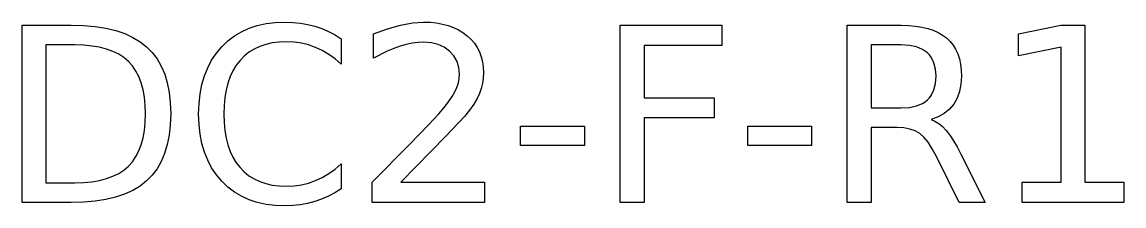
# Model space of a CAD drawing. Header units: millimetres. Extents: x 10.4 to 23.6, y 4.8 to 7.
import ezdxf

# ---------------------------------------------------------------- set-up
doc = ezdxf.new("R2010")
doc.units = ezdxf.units.MM

msp = doc.modelspace()

# ---------------------------------------------------------------- linework, layer by layer
for points in [[(10.394319, 7.011653), (10.983732, 7.011653), (11.132705, 7.007647), (11.271425, 6.99563), (11.399893, 6.975602), (11.518109, 6.947563), (11.626071, 6.911512), (11.723782, 6.867451), (11.811239, 6.815378), (11.888444, 6.755294), (11.956018, 6.686688), (12.014582, 6.60905), (12.064136, 6.52238), (12.104681, 6.426679), (12.136215, 6.321945), (12.15874, 6.208179), (12.172254, 6.085381), (12.176759, 5.953551), (12.172232, 5.821044), (12.158651, 5.697636), (12.136015, 5.583326), (12.104325, 5.478115), (12.063581, 5.382003), (12.013783, 5.294989), (11.954931, 5.217074), (11.887024, 5.148257), (11.80953, 5.088006), (11.721917, 5.035789), (11.624185, 4.991605), (11.516333, 4.955455), (11.398362, 4.927338), (11.270271, 4.907255), (11.132061, 4.895205), (10.983732, 4.891188), (10.394319, 4.891188)], [(14.22195, 6.848321), (14.22195, 6.545804), (14.148318, 6.609006), (14.072289, 6.663686), (13.993863, 6.709845), (13.913041, 6.747482), (13.829733, 6.776687), (13.743851, 6.797547), (13.655395, 6.810063), (13.564364, 6.814235), (13.47613, 6.810762), (13.393222, 6.800343), (13.315639, 6.782978), (13.243383, 6.758667), (13.176453, 6.72741), (13.114848, 6.689207), (13.05857, 6.644058), (13.007618, 6.591963), (12.962347, 6.533299), (12.923112, 6.468443), (12.889913, 6.397397), (12.86275, 6.320158), (12.841624, 6.236728), (12.826533, 6.147107), (12.817479, 6.051294), (12.814461, 5.94929), (12.817479, 5.847618), (12.826533, 5.752094), (12.841624, 5.662717), (12.86275, 5.579487), (12.889913, 5.502404), (12.923112, 5.431468), (12.962347, 5.366679), (13.007618, 5.308037), (13.05857, 5.255942), (13.114848, 5.210793), (13.176453, 5.17259), (13.243383, 5.141333), (13.315639, 5.117022), (13.393222, 5.099657), (13.47613, 5.089238), (13.564364, 5.085765), (13.655395, 5.089937), (13.743851, 5.102453), (13.829733, 5.123313), (13.913041, 5.152518), (13.993863, 5.190155), (14.072289, 5.236314), (14.148318, 5.290994), (14.22195, 5.354196), (14.22195, 5.054519), (14.145566, 5.006585), (14.066963, 4.965042), (13.98614, 4.92989), (13.903099, 4.90113), (13.817749, 4.87876), (13.730003, 4.862782), (13.63986, 4.853196), (13.547321, 4.85), (13.430149, 4.854605), (13.319367, 4.868419), (13.214977, 4.891443), (13.116979, 4.923677), (13.025371, 4.96512), (12.940155, 5.015772), (12.86133, 5.075634), (12.788896, 5.144706), (12.723985, 5.221745), (12.667729, 5.305508), (12.620128, 5.395994), (12.581181, 5.493205), (12.55089, 5.59714), (12.529253, 5.707799), (12.516271, 5.825183), (12.511943, 5.94929), (12.516271, 6.07373), (12.529253, 6.191402), (12.55089, 6.302305), (12.581181, 6.40644), (12.620128, 6.503806), (12.667729, 6.594404), (12.723985, 6.678233), (12.788896, 6.755294), (12.86133, 6.824366), (12.940155, 6.884228), (13.025371, 6.93488), (13.116979, 6.976323), (13.214977, 7.008557), (13.319367, 7.031581), (13.430149, 7.045395), (13.547321, 7.05), (13.641103, 7.046849), (13.732134, 7.037395), (13.820412, 7.021639), (13.905939, 6.99958), (13.988803, 6.971219), (14.069093, 6.936556), (14.146809, 6.89559)], [(14.937766, 5.132634), (15.939058, 5.132634), (15.939058, 4.891188), (14.59264, 4.891188), (14.59264, 5.132634), (15.037896, 5.586411), (15.267447, 5.820578), (15.392253, 5.953551), (15.455943, 6.027982), (15.509248, 6.096465), (15.552167, 6.159002), (15.5847, 6.215591), (15.608623, 6.268984), (15.62571, 6.321934), (15.635963, 6.374439), (15.63938, 6.426501), (15.631968, 6.507101), (15.609732, 6.57989), (15.572672, 6.644868), (15.520788, 6.702034), (15.457009, 6.748636), (15.384264, 6.781924), (15.302554, 6.801896), (15.211879, 6.808554), (15.143484, 6.805625), (15.073225, 6.796837), (15.001102, 6.78219), (14.927114, 6.761685), (14.850908, 6.735232), (14.772127, 6.702744), (14.606843, 6.619658), (14.606843, 6.909393), (14.774435, 6.970465), (14.930665, 7.014493), (15.074823, 7.041123), (15.206198, 7.05), (15.286487, 7.047426), (15.362605, 7.039703), (15.434551, 7.026832), (15.502324, 7.008812), (15.565926, 6.985644), (15.625355, 6.957327), (15.680613, 6.923862), (15.731698, 6.885249), (15.777635, 6.84233), (15.817447, 6.795949), (15.851134, 6.746106), (15.878696, 6.692802), (15.900133, 6.636035), (15.915446, 6.575807), (15.924633, 6.512117), (15.927695, 6.444964), (15.924633, 6.380475), (15.915446, 6.317673), (15.900133, 6.256557), (15.878696, 6.197127), (15.849181, 6.135922), (15.809635, 6.06948), (15.760059, 5.997801), (15.700452, 5.920884), (15.474629, 5.682989)], [(17.565268, 7.011653), (18.783861, 7.011653), (18.783861, 6.770207), (17.852163, 6.770207), (17.852163, 6.145287), (18.692963, 6.145287), (18.692963, 5.903841), (17.852163, 5.903841), (17.852163, 4.891188), (17.565268, 4.891188)], [(21.29348, 5.885378), (21.339328, 5.865316), (21.384555, 5.836378), (21.42916, 5.798564), (21.473144, 5.751872), (21.516862, 5.695949), (21.560668, 5.630439), (21.604564, 5.555342), (21.648548, 5.470658), (21.939703, 4.891188), (21.631504, 4.891188), (21.360232, 5.435152), (21.308082, 5.532707), (21.25673, 5.612331), (21.206177, 5.674024), (21.156424, 5.717786), (21.102586, 5.748233), (21.039784, 5.769981), (20.968016, 5.783029), (20.887282, 5.787379), (20.574823, 5.787379), (20.574823, 4.891188), (20.287928, 4.891188), (20.287928, 7.011653), (20.935571, 7.011653), (21.023584, 7.009278), (21.105826, 7.002155), (21.182299, 6.990282), (21.253002, 6.97366), (21.317935, 6.95229), (21.377098, 6.92617), (21.430492, 6.895301), (21.478115, 6.859684), (21.520057, 6.819273), (21.556407, 6.774024), (21.587165, 6.723937), (21.612331, 6.669012), (21.631904, 6.60925), (21.645885, 6.54465), (21.654273, 6.475212), (21.657069, 6.400936), (21.651255, 6.305068), (21.633812, 6.217721), (21.604741, 6.138896), (21.564041, 6.068593), (21.512246, 6.00761), (21.449887, 5.956746), (21.376965, 5.916002)], [(22.384248, 5.132634), (22.852937, 5.132634), (22.852937, 6.750323), (22.34306, 6.648063), (22.34306, 6.909393), (22.850097, 7.011653), (23.136992, 7.011653), (23.136992, 5.132634), (23.605681, 5.132634), (23.605681, 4.891188), (22.384248, 4.891188)], [(10.681214, 6.775888), (10.681214, 5.126953), (11.02776, 5.126953), (11.133803, 5.13006), (11.232501, 5.13938), (11.323853, 5.154914), (11.40786, 5.176662), (11.484521, 5.204624), (11.553837, 5.238799), (11.615808, 5.279188), (11.670433, 5.325791), (11.7182, 5.379095), (11.759599, 5.43959), (11.794629, 5.507275), (11.823289, 5.58215), (11.845581, 5.664215), (11.861503, 5.75347), (11.871057, 5.849915), (11.874242, 5.953551), (11.871057, 6.056509), (11.861503, 6.152344), (11.845581, 6.241056), (11.823289, 6.322644), (11.794629, 6.397108), (11.759599, 6.464449), (11.7182, 6.524666), (11.670433, 6.57776), (11.615808, 6.624196), (11.553837, 6.664441), (11.484521, 6.698494), (11.40786, 6.726356), (11.323853, 6.748026), (11.232501, 6.763505), (11.133803, 6.772792), (11.02776, 6.775888)], [(20.574823, 6.775888), (20.574823, 6.023144), (20.935571, 6.023144), (21.032904, 6.029136), (21.117544, 6.047111), (21.189489, 6.07707), (21.220702, 6.096543), (21.248741, 6.119012), (21.27354, 6.144389), (21.295033, 6.172583), (21.328099, 6.237427), (21.347938, 6.313545), (21.354551, 6.400936), (21.347938, 6.488238), (21.328099, 6.56409), (21.295033, 6.62849), (21.27354, 6.656396), (21.248741, 6.68144), (21.189489, 6.722761), (21.117544, 6.752276), (21.032904, 6.769985), (20.935571, 6.775888)], [(16.37224, 5.804422), (17.137766, 5.804422), (17.137766, 5.571498), (16.37224, 5.571498)], [(19.0949, 5.804422), (19.860426, 5.804422), (19.860426, 5.571498), (19.0949, 5.571498)]]:
    msp.add_lwpolyline(points, close=True)

doc.saveas('drawing.dxf')
